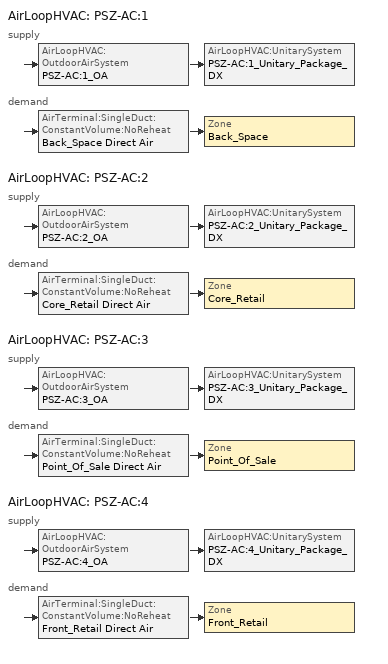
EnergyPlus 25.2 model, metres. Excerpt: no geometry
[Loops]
AirLoopHVAC 'PSZ-AC:1'
 supply: AirLoopHVAC:OutdoorAirSystem 'PSZ-AC:1_OA' > AirLoopHVAC:UnitarySystem 'PSZ-AC:1_Unitary_Package_DX'
 demand: AirTerminal:SingleDuct:ConstantVolume:NoReheat 'Back_Space Direct Air' > Zone 'Back_Space'
AirLoopHVAC 'PSZ-AC:2'
 supply: AirLoopHVAC:OutdoorAirSystem 'PSZ-AC:2_OA' > AirLoopHVAC:UnitarySystem 'PSZ-AC:2_Unitary_Package_DX'
 demand: AirTerminal:SingleDuct:ConstantVolume:NoReheat 'Core_Retail Direct Air' > Zone 'Core_Retail'
AirLoopHVAC 'PSZ-AC:3'
 supply: AirLoopHVAC:OutdoorAirSystem 'PSZ-AC:3_OA' > AirLoopHVAC:UnitarySystem 'PSZ-AC:3_Unitary_Package_DX'
 demand: AirTerminal:SingleDuct:ConstantVolume:NoReheat 'Point_Of_Sale Direct Air' > Zone 'Point_Of_Sale'
AirLoopHVAC 'PSZ-AC:4'
 supply: AirLoopHVAC:OutdoorAirSystem 'PSZ-AC:4_OA' > AirLoopHVAC:UnitarySystem 'PSZ-AC:4_Unitary_Package_DX'
 demand: AirTerminal:SingleDuct:ConstantVolume:NoReheat 'Front_Retail Direct Air' > Zone 'Front_Retail'
[EnergyManagementSystem:Sensor]
Name | Output:Variable or Output:Meter Index Key | Output:Variable or Output:Meter
Back_Space_LSr | Back_Space | Zone Lights Electricity Rate
Back_Space_Occ_Sensor | Back_Space | People Occupant Count
Core_Retail_LSr | Core_Retail | Zone Lights Electricity Rate
Core_Retail_Occ_Sensor | Core_Retail | People Occupant Count
Point_Of_Sale_LSr | Point_Of_Sale | Zone Lights Electricity Rate
Point_Of_Sale_Occ_Sensor | Point_Of_Sale | People Occupant Count
Front_Retail_LSr | Front_Retail | Zone Lights Electricity Rate
Front_Retail_Occ_Sensor | Front_Retail | People Occupant Count
[EnergyManagementSystem:InternalVariable] Internal Data Type=Zone Floor Area
Name | Internal Data Index Key
Back_Space_Area | Back_Space
Core_Retail_Area | Core_Retail
Point_Of_Sale_Area | Point_Of_Sale
Front_Retail_Area | Front_Retail
[DesignSpecification:ZoneAirDistribution]
CM DSZAD Building: Zone Air Distribution Effectiveness in Cooling Mode=1; Zone Air Distribution Effectiveness in Heating Mode=1
[Sizing:Zone] Zone Cooling Design Supply Air Temperature Input Method=SupplyAirTemperature; Zone Cooling Design Supply Air Temperature {C}=12.8; Zone Heating Design Supply Air Temperature Input Method=SupplyAirTemperature; Zone Heating Design Supply Air Temperature {C}=40; Zone Cooling Design Supply Air Humidity Ratio {kgWater/kgDryAir}=0.007; Zone Heating Design Supply Air Humidity Ratio {kgWater/kgDryAir}=0.008; Cooling Design Air Flow Method=DesignDay; Cooling Design Air Flow Rate {m3/s}=0; Cooling Minimum Air Flow Fraction=0; Heating Design Air Flow Method=DesignDay; Heating Design Air Flow Rate {m3/s}=0; Zone Load Sizing Method=Sensible Load Only No Latent Load; Zone Latent Cooling Design Supply Air Humidity Ratio Input Method=HumidityRatioDifference; Zone Cooling Design Supply Air Humidity Ratio Difference {kgWater/kgDryAir}=0.005; Zone Latent Heating Design Supply Air Humidity Ratio Input Method=HumidityRatioDifference; Zone Humidification Design Supply Air Humidity Ratio Difference {kgWater/kgDryAir}=0.005
Name | Design Specification Outdoor Air Object
Back_Space | SZ DSOA Back_Space
Core_Retail | SZ DSOA Core_Retail
Point_Of_Sale | SZ DSOA Point_Of_Sale
Front_Retail | SZ DSOA Front_Retail
[DesignSpecification:OutdoorAir] Outdoor Air Method=Flow/Area
Name | Outdoor Air Flow per Zone Floor Area {m3/s-m2}
SZ DSOA Back_Space | 0.000609599
SZ DSOA Core_Retail; SZ DSOA Point_Of_Sale; SZ DSOA Front_Retail | 0.0011811
[ZoneControl:Thermostat] Control Type Schedule=Dual Zone Control Type Sched
Name | Zone or ZoneList | Control 1
Back_Space Thermostat | Back_Space | Back_Space Dual SP Control
Core_Retail Thermostat | Core_Retail | Core_Retail Dual SP Control
Point_Of_Sale Thermostat | Point_Of_Sale | Point_Of_Sale Dual SP Control
Front_Retail Thermostat | Front_Retail | Front_Retail Dual SP Control
[ThermostatSetpoint:DualSetpoint]
Name | Heating Setpoint Temperature Schedule | Cooling Setpoint Temperature Schedule
Back_Space Dual SP Control; Point_Of_Sale Dual SP Control; Front_Retail Dual SP Control | HTGSETP_SCH_NO_OPTIMUM | CLGSETP_SCH_NO_SETBACK
Core_Retail Dual SP Control | HTGSETP_SCH_YES_OPTIMUM | CLGSETP_SCH_YES_OPTIMUM
[Coil:Cooling:DX:MultiSpeed] Availability Schedule=Always_On; Condenser Type=AirCooled; Apply Part Load Fraction to Speeds Greater than 1=No; Apply Latent Degradation to Speeds Greater than 1=No; Maximum Outdoor Dry-Bulb Temperature for Crankcase Heater Operation {C}=10; Basin Heater Setpoint Temperature {C}=2; Fuel Type=Electricity; Number of Speeds=2; 2017 Speed 1 Rated Evaporator Fan Power Per Volume Flow Rate {W/(m3/s)}=0; Speed 1 Total Cooling Capacity Function of Temperature Curve=SmDX_CapFT; Speed 1 Total Cooling Capacity Function of Flow Fraction Curve=SmDX_CapFF; Speed 1 Energy Input Ratio Function of Temperature Curve=SmDX_EIRFT; Speed 1 Energy Input Ratio Function of Flow Fraction Curve=SmDX_EIRFF; Speed 1 Part Load Fraction Correlation Curve=SmDX_PLR; Speed 1 Rated Waste Heat Fraction of Power Input=0.2; Speed 1 Evaporative Condenser Effectiveness=0.9; 2017 Speed 2 Rated Evaporator Fan Power Per Volume Flow Rate {W/(m3/s)}=0; Speed 2 Total Cooling Capacity Function of Temperature Curve=SmDX_CapFT; Speed 2 Total Cooling Capacity Function of Flow Fraction Curve=SmDX_CapFF; Speed 2 Energy Input Ratio Function of Temperature Curve=SmDX_EIRFT; Speed 2 Energy Input Ratio Function of Flow Fraction Curve=SmDX_EIRFF; Speed 2 Part Load Fraction Correlation Curve=SmDX_PLR; Speed 2 Rated Waste Heat Fraction of Power Input=0.2; Speed 2 Evaporative Condenser Effectiveness=0.9
Name | Speed 1 Gross Rated Total Cooling Capacity {W} | Speed 1 Gross Rated Sensible Heat Ratio | Speed 1 Gross Rated Cooling COP {W/W} | Speed 1 Rated Air Flow Rate {m3/s} | Speed 2 Gross Rated Total Cooling Capacity {W} | Speed 2 Gross Rated Sensible Heat Ratio | Speed 2 Gross Rated Cooling COP {W/W} | Speed 2 Rated Air Flow Rate {m3/s}
PSZ-AC:1 Cooling Coil | 13660.1 | 0.80066 | 3.79883 | 1.10028 | 27320.23 | 0.80066 | 3.79883 | 1.65042
PSZ-AC:2 Cooling Coil | 74495.69 | 0.8004 | 3.39929 | 5.65347 | 148991 | 0.8004 | 3.39929 | 8.4802
PSZ-AC:3 Cooling Coil | 11161.1 | 0.80066 | 3.79883 | 0.898993 | 22322.29 | 0.80066 | 3.79883 | 1.34849
PSZ-AC:4 Cooling Coil | 9058.295 | 0.80056 | 4.11713 | 0.72348 | 18116.59 | 0.80056 | 4.11713 | 1.08522
[Coil:Heating:Fuel] Availability Schedule=Always_On; Fuel Type=NaturalGas; Burner Efficiency=0.8; Nominal Capacity {W}=AUTOSIZE; On Cycle Parasitic Electric Load {W}=0; Off Cycle Parasitic Fuel Load {W}=0
PSZ-AC:1 Heating Coil; PSZ-AC:2 Heating Coil; PSZ-AC:3 Heating Coil; PSZ-AC:4 Heating Coil
[Sizing:System] Type of Load to Size On=Sensible; Design Outdoor Air Flow Rate {m3/s}=AUTOSIZE; Central Heating Maximum System Air Flow Ratio=1; Preheat Design Temperature {C}=7; Preheat Design Humidity Ratio {kgWater/kgDryAir}=0.008; Precool Design Temperature {C}=12.8; Precool Design Humidity Ratio {kgWater/kgDryAir}=0.008; Central Cooling Design Supply Air Temperature {C}=12.8; Central Heating Design Supply Air Temperature {C}=40; Type of Zone Sum to Use=Coincident; 100% Outdoor Air in Cooling=No; 100% Outdoor Air in Heating=No; Central Cooling Design Supply Air Humidity Ratio {kgWater/kgDryAir}=0.007; Central Heating Design Supply Air Humidity Ratio {kgWater/kgDryAir}=0.008; Cooling Supply Air Flow Rate Method=DesignDay; Cooling Supply Air Flow Rate {m3/s}=0; Heating Supply Air Flow Rate Method=DesignDay; Heating Supply Air Flow Rate {m3/s}=0; System Outdoor Air Method=ZoneSum; Zone Maximum Outdoor Air Fraction=1; Cooling Design Capacity Method=CoolingDesignCapacity; Cooling Design Capacity {W}=autosize; Heating Design Capacity Method=HeatingDesignCapacity; Heating Design Capacity {W}=autosize; Central Cooling Capacity Control Method=OnOff
PSZ-AC:1; PSZ-AC:2; PSZ-AC:3; PSZ-AC:4
[AirTerminal:SingleDuct:ConstantVolume:NoReheat] Availability Schedule=Always_On; Maximum Air Flow Rate {m3/s}=AUTOSIZE
Back_Space Direct Air; Core_Retail Direct Air; Point_Of_Sale Direct Air; Front_Retail Direct Air
[Zone equipment]
Back_Space: Back_Space Direct Air
Core_Retail: Core_Retail Direct Air
Point_Of_Sale: Point_Of_Sale Direct Air
Front_Retail: Front_Retail Direct Air
[Fan:SystemModel] Availability Schedule=HVACOperationSchd; Design Maximum Air Flow Rate {m3/s}=autosize; Speed Control Method=Discrete; Electric Power Minimum Flow Rate Fraction=1; Motor In Air Stream Fraction=1; Design Electric Power Consumption {W}=AUTOSIZE; Design Power Sizing Method=TotalEfficiencyAndPressure
Name | Design Pressure Rise {Pa} | Motor Efficiency | Fan Total Efficiency | Night Ventilation Mode Pressure Rise {Pa} | Number of Speeds | Speed 1 Flow Fraction | Speed 1 Electric Power Fraction | Speed 2 Flow Fraction | Speed 2 Electric Power Fraction
PSZ-AC:1_addAQ_Unitary_Package_fan | 622.5 | 0.895 | 0.58175 | 622.5 | 2 | 0.66 | 0.4 | 1 | 1
PSZ-AC:2_addAQ_Unitary_Package_fan | 1018.41 | 0.93 | 0.6045 | 1018.41 | 2 | 0.66 | 0.4 | 1 | 1
PSZ-AC:3_addAQ_Unitary_Package_fan | 622.5 | 0.865 | 0.56225 | 622.5 | 2 | 0.66 | 0.4 | 1 | 1
PSZ-AC:4_addAQ_Unitary_Package_fan | 622.5 | 0.865 | 0.56225 | 622.5 | 1 | 1 | 1
[AirLoopHVAC:UnitarySystem] Control Type=Load; Dehumidification Control Type=None; Availability Schedule=Always_On; Fan Placement=BlowThrough; Supply Air Fan Operating Mode Schedule=HVACOperationSchd; DX Heating Coil Sizing Ratio=1; Use DOAS DX Cooling Coil=No; Minimum Supply Air Temperature {C}=2; Latent Load Control=SensibleOnlyLoadControl; Cooling Supply Air Flow Rate Method=SupplyAirFlowRate; Cooling Supply Air Flow Rate {m3/s}=AUTOSIZE; Heating Supply Air Flow Rate Method=SupplyAirFlowRate; Heating Supply Air Flow Rate {m3/s}=AUTOSIZE; No Load Supply Air Flow Rate Method=SupplyAirFlowRate; No Load Supply Air Flow Rate {m3/s}=AUTOSIZE; No Load Supply Air Flow Rate Control Set To Low Speed=No; Maximum Supply Air Temperature {C}=AUTOSIZE
Name | Controlling Zone or Thermostat Location | Supply Fan | Heating Coil | Cooling Coil | Design Specification Multispeed Object
PSZ-AC:1_Unitary_Package_DX | Back_Space | PSZ-AC:1_addAQ_Unitary_Package_fan | PSZ-AC:1 Heating Coil | PSZ-AC:1 Cooling Coil | PSZ-AC:1_Unitary_Package_DX_Perf
PSZ-AC:2_Unitary_Package_DX | Core_Retail | PSZ-AC:2_addAQ_Unitary_Package_fan | PSZ-AC:2 Heating Coil | PSZ-AC:2 Cooling Coil | PSZ-AC:2_Unitary_Package_DX_Perf
PSZ-AC:3_Unitary_Package_DX | Point_Of_Sale | PSZ-AC:3_addAQ_Unitary_Package_fan | PSZ-AC:3 Heating Coil | PSZ-AC:3 Cooling Coil | PSZ-AC:3_Unitary_Package_DX_Perf
PSZ-AC:4_Unitary_Package_DX | Front_Retail | PSZ-AC:4_addAQ_Unitary_Package_fan | PSZ-AC:4 Heating Coil | PSZ-AC:4 Cooling Coil | PSZ-AC:4_Unitary_Package_DX_Perf
[UnitarySystemPerformance:Multispeed] Number of Speeds for Heating=2; Number of Speeds for Cooling=2; Single Mode Operation=No; Heating Speed 2 Supply Air Flow Ratio=1; Cooling Speed 2 Supply Air Flow Ratio=1
Name | No Load Supply Air Flow Rate Ratio | Heating Speed 1 Supply Air Flow Ratio | Cooling Speed 1 Supply Air Flow Ratio
PSZ-AC:1_Unitary_Package_DX_Perf; PSZ-AC:2_Unitary_Package_DX_Perf; PSZ-AC:3_Unitary_Package_DX_Perf | 0.66 | 0.66 | 0.66
PSZ-AC:4_Unitary_Package_DX_Perf | 1 | 1 | 1
[Controller:OutdoorAir] Minimum Outdoor Air Flow Rate {m3/s}=AUTOSIZE; Maximum Outdoor Air Flow Rate {m3/s}=AUTOSIZE; Economizer Control Type=DifferentialDryBulb; Economizer Control Action Type=ModulateFlow; Lockout Type=LockoutWithHeating; Minimum Limit Type=FixedMinimum; Minimum Outdoor Air Schedule=MinOA_MotorizedDamper_Sched; Maximum Fraction of Outdoor Air Schedule=SZ_system_OA_Max_Frac_SCH
PSZ-AC:1_OA_Controller; PSZ-AC:2_OA_Controller; PSZ-AC:3_OA_Controller; PSZ-AC:4_OA_Controller
[Controller:MechanicalVentilation] Availability Schedule=MinOA_MotorizedDamper_Sched; Demand Controlled Ventilation=No; System Outdoor Air Method=ZoneSum; Design Specification Zone Air Distribution Object Name 1=CM DSZAD Building
Name | Zone or ZoneList 1 | Design Specification Outdoor Air Object Name 1
Back_Space_DCV | Back_Space | SZ DSOA Back_Space
Core_Retail_DCV | Core_Retail | SZ DSOA Core_Retail
Point_Of_Sale_DCV | Point_Of_Sale | SZ DSOA Point_Of_Sale
Front_Retail_DCV | Front_Retail | SZ DSOA Front_Retail
[AirLoopHVAC] Design Supply Air Flow Rate {m3/s}=AUTOSIZE
PSZ-AC:1; PSZ-AC:2; PSZ-AC:3; PSZ-AC:4
[SetpointManager:SingleZone:Heating] Control Variable=Temperature; Minimum Supply Air Temperature {C}=10; Maximum Supply Air Temperature {C}=50
Name | Control Zone | Setpoint Node or NodeList
SupAirTemp MngrBack_Space - Htg | Back_Space | PSZ-AC:1 Supply Equipment Outlet Node
SupAirTemp MngrCore_Retail - Htg | Core_Retail | PSZ-AC:2 Supply Equipment Outlet Node
SupAirTemp MngrPoint_Of_Sale - Htg | Point_Of_Sale | PSZ-AC:3 Supply Equipment Outlet Node
SupAirTemp MngrFront_Retail - Htg | Front_Retail | PSZ-AC:4 Supply Equipment Outlet Node
[SetpointManager:SingleZone:Cooling] Control Variable=Temperature; Minimum Supply Air Temperature {C}=10; Maximum Supply Air Temperature {C}=50
Name | Control Zone | Setpoint Node or NodeList
SupAirTemp MngrBack_Space - Clg | Back_Space | PSZ-AC:1 Zone Equipment Inlet Node
SupAirTemp MngrCore_Retail - Clg | Core_Retail | PSZ-AC:2 Zone Equipment Inlet Node
SupAirTemp MngrPoint_Of_Sale - Clg | Point_Of_Sale | PSZ-AC:3 Zone Equipment Inlet Node
SupAirTemp MngrFront_Retail - Clg | Front_Retail | PSZ-AC:4 Zone Equipment Inlet Node
[SetpointManager:MixedAir] Control Variable=Temperature
Name | Setpoint Node or NodeList
PSZ-AC:1_OAMixed Air Temp Manager | PSZ-AC:1 Mixed Air Outlet
PSZ-AC:2_OAMixed Air Temp Manager | PSZ-AC:2 Mixed Air Outlet
PSZ-AC:3_OAMixed Air Temp Manager | PSZ-AC:3 Mixed Air Outlet
PSZ-AC:4_OAMixed Air Temp Manager | PSZ-AC:4 Mixed Air Outlet
[WaterHeater:Mixed]
SWHSys1 Water Heater: Tank Volume {m3}=0.151416; Setpoint Temperature Schedule=Hot Water Setpoint Temp Schedule; Deadband Temperature Difference {deltaC}=2; Maximum Temperature Limit {C}=82.2222; Heater Control Type=Cycle; Heater Maximum Capacity {W}=11722.8; Heater Minimum Capacity {W}=0; Heater Fuel Type=NaturalGas; Heater Thermal Efficiency=0.82; Off Cycle Parasitic Fuel Consumption Rate {W}=1860; Off Cycle Parasitic Fuel Type=NaturalGas; Off Cycle Parasitic Heat Fraction to Tank=0; On Cycle Parasitic Fuel Consumption Rate {W}=1860; Ambient Temperature Indicator=Zone; Ambient Temperature Zone=Back_space; Off Cycle Loss Coefficient to Ambient Temperature {W/K}=4.10807; On Cycle Loss Coefficient to Ambient Temperature {W/K}=4.10807; Peak Use Flow Rate {m3/s}=1.89e-05; Use Flow Rate Fraction Schedule=BLDG_SWH_SCH
[Schedule:Compact]
BLDG_SWH_SCH: Through: 12/31, For: Weekdays SummerDesignDay, Until: 01:00, 0, Until: 03:00, 0, Until: 07:00, 0, Until: 08:00, 0.15, Until: 09:00, 0.23, Until: 10:00, 0.32, Until: 11:00, 0.41, Until: 12:00, 0.57, Until: 13:00, 0.62, Until: 14:00, 0.61, Until: 15:00, 0.5, Until: 16:00, 0.45, Until: 17:00, 0.46, Until: 18:00, 0.47, Until: 19:00, 0.42, Until: 20:00, 0.34, Until: 21:00, 0.33, Until: 22:00, 0, Until: 23:00, 0, Until: 24:00, 0, For: Saturday WinterDesignDay, Until: 01:00, 0, Until: 02:00, 0, Until: 03:00, 0, Until: 06:00, 0, Until: 07:00, 0, Until: 08:00, 0.2, Until: 09:00, 0.24, Until: 10:00, 0.27, Until: 11:00, 0.42, Until: 12:00, 0.54, Until: 13:00, 0.59, Until: 14:00, 0.6, Until: 15:00, 0.49, Until: 16:00, 0.48, Until: 17:00, 0.47, Until: 18:00, 0.46, Until: 19:00, 0.44, Until: 20:00, 0.36, Until: 21:00, 0.29, Until: 22:00, 0.22, Until: 23:00, 0, Until: 24:00, 0, For: Sunday Holidays AllOtherDays, Until: 03:00, 0, Until: 06:00, 0, Until: 07:00, 0, Until: 08:00, 0, Until: 09:00, 0, Until: 10:00, 0.14, Until: 11:00, 0.29, Until: 12:00, 0.31, Until: 14:00, 0.36, Until: 15:00, 0.34, Until: 16:00, 0.35, Until: 17:00, 0.37, Until: 18:00, 0.34, Until: 19:00, 0.25, Until: 20:00, 0, Until: 21:00, 0, Until: 22:00, 0, Until: 23:00, 0, Until: 24:00, 0
Hot Water Setpoint Temp Schedule: THROUGH: 12/31, FOR: AllDays, UNTIL: 24:00, 60
ALWAYS_ON: Through: 12/31, For: AllDays, Until: 24:00, 1
HVACOperationSchd: Through: 12/31, For: Weekdays SummerDesignDay, Until: 06:00, 0, Until: 21:00, 1, Until: 24:00, 0, For: Saturday WinterDesignDay, Until: 06:00, 0, Until: 22:00, 1, Until: 24:00, 0, For: Sunday Holidays AllOtherDays, Until: 08:00, 0, Until: 19:00, 1, Until: 24:00, 0
HTGSETP_SCH_YES_OPTIMUM: Through: 12/31, For: WinterDesignDay, Until: 06:00, 15.56, Until: 07:00, 18.33, Until: 21:00, 21.11, Until: 24:00, 15.56, For: Weekdays, Until: 05:00, 15.56, Until: 06:00, 17.8, Until: 07:00, 20, Until: 21:00, 21.11, Until: 24:00, 15.56, For SummerDesignDay, Until: 24:00, 15.56, For: Saturday, Until: 05:00, 15.56, Until: 06:00, 17.8, Until: 07:00, 20, Until: 22:00, 21.11, Until: 24:00, 15.56, For: Sunday Holidays AllOtherDays, Until: 07:00, 15.56, Until: 08:00, 17.8, Until: 09:00, 20, Until: 19:00, 21.11, Until: 24:00, 15.56
HTGSETP_SCH_NO_OPTIMUM: Through: 12/31, For: WinterDesignDay, Until: 06:00, 15.56, Until: 07:00, 18.33, Until: 21:00, 21.11, Until: 24:00, 15.56, For: Weekdays, Until: 05:00, 15.56, Until: 06:00, 21.11, Until: 07:00, 21.11, Until: 21:00, 21.11, Until: 24:00, 15.56, For SummerDesignDay, Until: 24:00, 15.56, For: Saturday, Until: 05:00, 15.56, Until: 06:00, 21.11, Until: 07:00, 21.11, Until: 22:00, 21.11, Until: 24:00, 15.56, For: Sunday Holidays AllOtherDays, Until: 07:00, 15.56, Until: 08:00, 21.11, Until: 09:00, 21.11, Until: 19:00, 21.11, Until: 24:00, 15.56
CLGSETP_SCH_YES_OPTIMUM: Through: 12/31, For: SummerDesignDay, Until: 06:00, 29.44, Until: 07:00, 26.67, Until: 21:00, 23.89, Until: 24:00, 29.44, For: Weekdays, Until: 05:00, 29.44, Until: 06:00, 27.8, Until: 07:00, 25.6, Until: 21:00, 23.89, Until: 24:00, 29.44, For: Saturday, Until: 05:00, 29.44, Until: 06:00, 27.8, Until: 07:00, 25.6, Until: 22:00, 23.89, Until: 24:00, 29.44, For WinterDesignDay, Until: 24:00, 29.44, For: Sunday Holidays AllOtherDays, Until: 07:00, 29.44, Until: 08:00, 27.8, Until: 09:00, 25.6, Until: 19:00, 23.89, Until: 24:00, 29.44
CLGSETP_SCH_NO_SETBACK: Through: 12/31, For: SummerDesignDay, Until: 06:00, 29.44, Until: 07:00, 26.67, Until: 21:00, 23.89, Until: 24:00, 29.44, For: Weekdays, Until: 05:00, 23.89, Until: 06:00, 23.89, Until: 07:00, 23.89, Until: 21:00, 23.89, Until: 24:00, 23.89, For: Saturday, Until: 05:00, 23.89, Until: 06:00, 23.89, Until: 07:00, 23.89, Until: 22:00, 23.89, Until: 24:00, 23.89, For WinterDesignDay, Until: 24:00, 29.44, For: Sunday Holidays AllOtherDays, Until: 07:00, 23.89, Until: 08:00, 23.89, Until: 09:00, 23.89, Until: 19:00, 23.89, Until: 24:00, 23.89
MinOA_MotorizedDamper_Sched: Through: 12/31, For: Weekdays SummerDesignDay, Until: 07:00, 0, Until: 21:00, 1, Until: 24:00, 0, For: Saturday, Until: 07:00, 0, Until: 22:00, 1, Until: 24:00, 0, For: WinterDesignDay, Until: 24:00, 1, For: Sunday Holidays AllOtherDays, Until: 09:00, 0, Until: 19:00, 1, Until: 24:00, 0
Dual Zone Control Type Sched: Through: 12/31, For: AllDays, Until: 24:00, 4
[Schedule:Constant]
SZ_system_OA_Max_Frac_SCH: Fraction, 0.75
[Curve:Quadratic]
Name | Coefficient1 Constant | Coefficient2 x | Coefficient3 x**2 | Minimum Value of x | Maximum Value of x
SmDX_CapFF | 0.8 | 0.2 | 0 | 0.5 | 1.5
SmDX_EIRFF | 1.156 | -0.1816 | 0.0256 | 0.5 | 1.5
SmDX_PLR | 0.75 | 0.25 | 0 | 0 | 1
[Curve:Biquadratic] Minimum Value of x=12.77778; Maximum Value of x=23.88889; Minimum Value of y=21.11111; Maximum Value of y=46.11111
Name | Coefficient1 Constant | Coefficient2 x | Coefficient3 x**2 | Coefficient4 y | Coefficient5 y**2 | Coefficient6 x*y
SmDX_CapFT | 0.766956 | 0.0107756 | -4.14703e-05 | 0.00134961 | -0.000261144 | 0.000457488
SmDX_EIRFT | 0.297145 | 0.0430933 | -0.000748766 | 0.00597727 | 0.000482112 | -0.000956448
